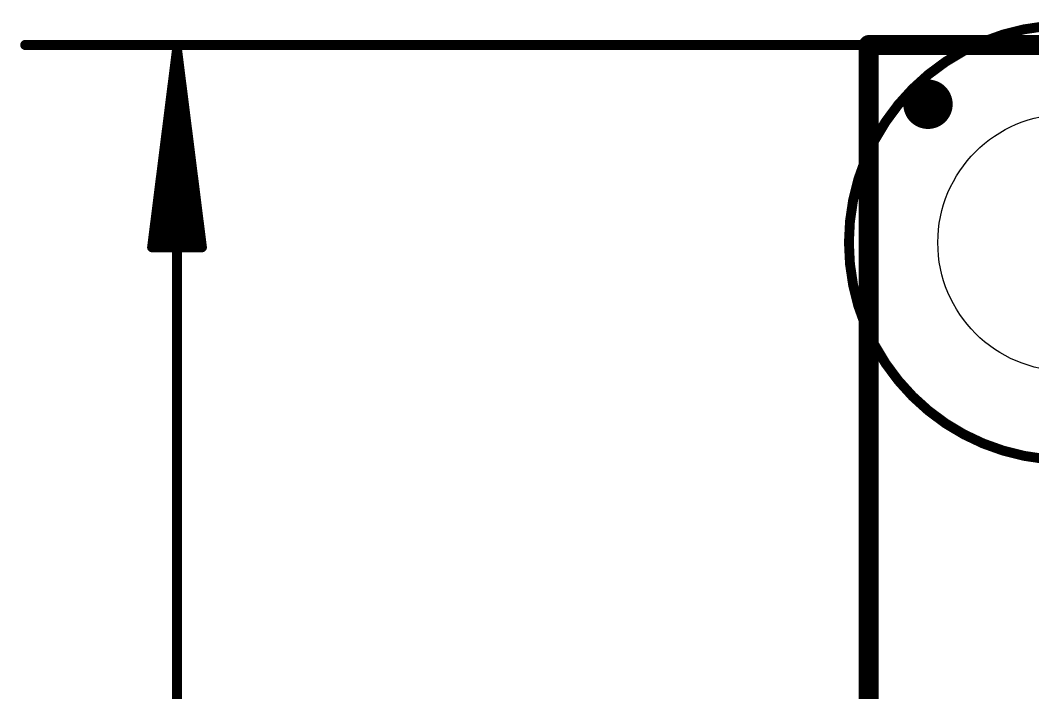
# Model space of a CAD drawing. Extents: x -34 to 73, y -11 to 34.
# Drawn here: x -10.91 to 2.11, y 17.07 to 25.72 of the extents above; entities that cross this region are included whole.
import ezdxf

# ---------------------------------------------------------------- set-up
doc = ezdxf.new("R2010")
doc.units = 0
for name, color, linetype in [('1', 12, 'CONTINUOUS'), ('16', 132, 'CONTINUOUS'), ('20', 53, 'CONTINUOUS'), ('23', 53, 'CONTINUOUS'), ('39', 12, 'CONTINUOUS'), ('47', 253, 'CONTINUOUS')]:
    doc.layers.add(name, color=color, linetype=linetype)

# ---------------------------------------------------------------- blocks, each defined once
blk = doc.blocks.new('PIE')
at = {"const_width": 0.5}
blk.add_lwpolyline([(0, -0.25, 1), (0, 0.25, 1), (0, -0.25)], format="xyb", dxfattribs=at)

msp = doc.modelspace()

# ---------------------------------------------------------------- linework, layer by layer
at = {"layer": '1', "const_width": 0.254}
for points in [[(0, 0), (0, 25.4)], [(0, 25.4), (25.4, 25.4)]]:
    msp.add_lwpolyline(points, dxfattribs=at)
at = {"layer": '1', "const_width": 0.127}
for points in [[(0.0635, 25.4, 1), (-0.0635, 25.4)], [(0, 25.4635, 1), (0, 25.3365)]]:
    msp.add_lwpolyline(points, format="xyb", dxfattribs=at)
at = {"layer": '16', "const_width": 0.254}
for points in [[(0, 0), (0, 25.4)], [(0, 25.4), (25.4, 25.4)]]:
    msp.add_lwpolyline(points, dxfattribs=at)
at = {"layer": '16', "const_width": 0.127}
for points in [[(0.0635, 25.4, 1), (-0.0635, 25.4)], [(0, 25.4635, 1), (0, 25.3365)]]:
    msp.add_lwpolyline(points, format="xyb", dxfattribs=at)
at = {"layer": '20', "const_width": 0.2032}
for points in [[(0, 0), (0, 25.4)], [(0, 25.4), (25.4, 25.4)]]:
    msp.add_lwpolyline(points, dxfattribs=at)
at = {"layer": '20', "const_width": 0.1016}
for points in [[(0.0508, 25.4, 1), (-0.0508, 25.4)], [(0, 25.4508, 1), (0, 25.3492)]]:
    msp.add_lwpolyline(points, format="xyb", dxfattribs=at)
at = {"layer": '20'}
msp.add_circle((2.54, 22.86), 1.651, dxfattribs=at)
at = {"layer": '23'}
msp.add_point((0.762, 24.638), dxfattribs=at)
at = {"layer": '39', "const_width": 0.127}
msp.add_lwpolyline([(2.54, 20.066, 1), (2.54, 25.654, 1), (2.54, 20.066)], format="xyb", dxfattribs=at)
at = {"layer": '47', "const_width": 0.13}
for points in [[(0, 25.4), (-10.84, 25.4)], [(-8.89, 25.335), (-9.2092, 22.8)], [(-8.89, 25.335), (-9.15, 22.8)], [(-8.89, 25.335), (-9.02, 22.8)], [(-8.89, 25.335), (-8.89, 0.065)], [(-8.5708, 22.8), (-8.89, 25.335)], [(-8.76, 22.8), (-8.89, 25.335)], [(-8.63, 22.8), (-8.89, 25.335)], [(-9.2092, 22.8), (-8.5708, 22.8)]]:
    msp.add_lwpolyline(points, dxfattribs=at)
at = {"layer": '47', "const_width": 0.065}
for points in [[(-10.84, 25.4325, 1), (-10.84, 25.3675)], [(-8.8575, 25.335, 1), (-8.9225, 25.335)], [(-8.8578, 25.3391, 1), (-8.9222, 25.3309)], [(-8.8575, 25.3333, 1), (-8.9225, 25.3367)], [(-8.8575, 25.3367, 1), (-8.9225, 25.3333)], [(-8.8577, 25.3383, 1), (-8.9223, 25.3317)], [(-8.8577, 25.3317, 1), (-8.9223, 25.3383)], [(-8.8578, 25.3309, 1), (-8.9222, 25.3391)], [(0, 25.3675, 1), (0, 25.4325)], [(-9.2415, 22.8041, 1), (-9.177, 22.7959)], [(-9.2092, 22.8325, 1), (-9.2092, 22.7675)], [(-9.1823, 22.8033, 1), (-9.1177, 22.7967)], [(-9.0525, 22.8017, 1), (-8.9875, 22.7983)], [(-8.7925, 22.7983, 1), (-8.7275, 22.8017)], [(-8.6623, 22.7967, 1), (-8.5977, 22.8033)], [(-8.603, 22.7959, 1), (-8.5385, 22.8041)], [(-8.5708, 22.7675, 1), (-8.5708, 22.8325)]]:
    msp.add_lwpolyline(points, format="xyb", dxfattribs=at)

# ---------------------------------------------------------------- block references
at = {"layer": '1', "xscale": 0.635, "yscale": 0.635}
msp.add_blockref('PIE', (0.762, 24.638), dxfattribs=at)
at = {"layer": '16', "xscale": 0.635, "yscale": 0.635}
msp.add_blockref('PIE', (0.762, 24.638), dxfattribs=at)

doc.saveas('drawing.dxf')
